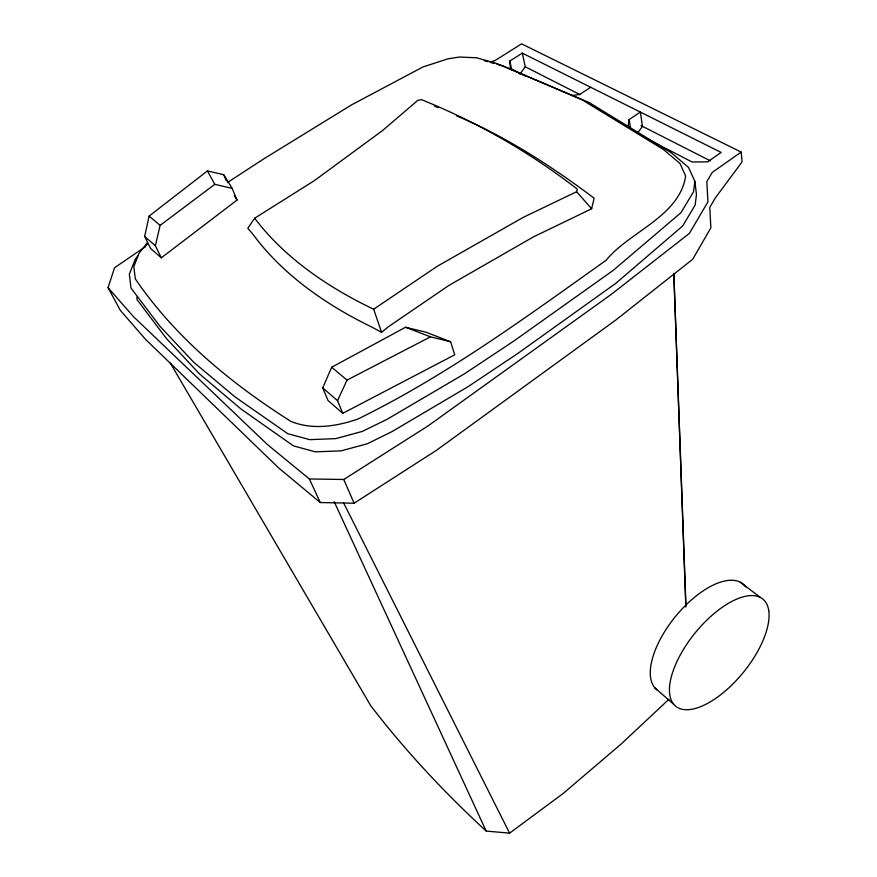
<?xml version="1.0" encoding="UTF-8"?>
<svg xmlns="http://www.w3.org/2000/svg" width="877" height="877" viewBox="0 0 877 877"><rect width="100%" height="100%" fill="white"/><g stroke="black" fill="none" stroke-linecap="round" stroke-linejoin="round"><path stroke-width="1.32" d="M496.886 64.24L503.212 66.027L588.971 102.477L671.157 152.631L688.489 167.354L694.869 181.353L693.532 191.756L680.98 212.672L613.429 270.204L514.108 340.846L464.218 373.975L387.217 419.228L362.376 431.407L335.803 438.61L309.866 439.662L287.82 433.731L235.179 397.018L193.674 362.223L160.085 326.441L131.002 288.084L129.336 274.227L135.321 259L137.875 255.799M628.162 126.2L629.16 119.568L640.353 112.07L642.479 126.354L637.82 132.69M144.639 236.472L149.101 216.104L207.421 170.927L223.723 174.698L232.164 188.391L237.02 200.066L161.324 257.816L150.614 248.476L144.639 236.472L155.372 245.746L161.324 257.816M155.372 245.746L160.118 225.378L214.777 184.334L232.164 188.391M254.67 218.22A609.362 317.003 -8.5 0 0 373.668 309.208L437.272 266.279L523.328 217.321L576.584 191.734L577.219 189.07C529.686 152.214 477.329 122.199 421.563 99.682L417.89 100.274L382.58 130.52L314.174 180.761L254.67 218.22L247.807 228.272L252.828 234.137A603.212 318.746 -8.5 0 0 372.133 327.209L381.561 332.372L388.16 326.902L448.892 285.442L533.249 236.987L591.646 208.77L594.146 198.202C551.249 166.005 506.029 136.659 456.457 115.764M490.122 62.124L495.034 60.535L521.618 43.85L741.175 152.072L742.052 161.916L715.117 198.235L709.767 207.41L710.874 227.812L692.742 259.23L616.005 319.886L436.527 450.263L354.089 503.234L320.258 502.532L278.754 468.022L145.505 339.322L120.324 310.348L108.068 287.689L114.525 267.748L144.826 247.073M322.725 387.875L331.692 367.233L405.547 327.264L426.277 332.306L450.657 341.789L454.724 354.801L342.764 413.319L328.031 400.504L322.725 387.875L337.535 400.657L342.764 413.319M337.535 400.657L347.018 380.103L430.486 336.834L450.657 341.789M519.842 74.227L525.246 66.784L522.308 53.135L509.811 61.017L510.403 68.45L524.939 75.926M147.435 242.699L139.103 253.102L133.797 266.663L135.332 278.93C175.521 337.809 231.199 383.545 290.967 421.442C312.607 430.168 336.286 426.441 357.739 419.118C446.25 375.805 526.036 317.233 606.073 260.305C629.368 231.594 679.554 216.564 685.639 176.003L680.026 163.517L663.67 149.671L582.065 99.792L496.81 63.528L476.562 57.772L459.384 57.027L447.807 58.869L422.944 66.97L351.677 104.801L263.966 158.748L227.417 182.548M144.694 247.281L147.259 244.091M668.987 699.254L621.223 743.97L563.1 793.532L509.592 833.15L486.176 831.067A1462.2 809.252 7.9 0 1 370.741 705.733L170.335 363.122M741.175 152.072L712.299 172.363L706.84 181.55L707.925 201.896L689.421 233.37L611.181 294.431L427.987 425.948L343.773 479.489L309.373 478.952L267.43 444.551L133.304 316.476L108.068 287.689M590.703 87.283L579.719 94.453L571.651 95.571M484.247 60.677L488.04 61.752M490.572 62.464L494.365 63.528M405.547 327.264L430.486 336.834M434.411 106.051L438.083 107.674M522.308 53.135L721.157 152.423L707.684 161.839L692.139 161.993L648.41 139.476M525.246 66.784L580.081 94.65M641.01 125.597L710.502 160.908M740.352 582.229L760.348 597.423M331.692 367.233L347.018 380.103M149.101 216.104L160.118 225.378M654.779 687.787L673.7 704.286M576.584 191.734L591.646 208.77M234.312 195.648L237.02 200.066M207.421 170.927L214.777 184.334M343.499 502.674L509.592 833.15M334.137 501.578L486.176 831.067M309.373 478.952L320.258 502.532M343.773 479.489L354.089 503.234M223.723 174.698L226.31 180.761M373.668 309.208L381.561 332.372M509.811 61.017L511.828 70.05M629.16 119.568L630.574 128.546M136.834 297.259L137.152 299.791L166.224 338.27L199.737 374.15L241.065 409.044L293.433 445.867L315.314 451.852L341.032 450.866L367.353 443.74L391.942 431.637L468.143 386.625L517.518 353.65L615.851 283.293L682.744 225.926L695.154 205.021L696.47 194.606L694.869 181.353M685.935 605.579L673.821 273.394L685.836 607.07M745.702 586.932A68.187 31.736 -50.9 0 0 694.156 597.588A68.187 31.736 -50.9 0 0 657.399 690.21M768.734 610.545A69.031 31.155 -50.9 0 0 714.196 613.472A69.031 31.144 -50.9 0 0 669.776 694.737A69.031 31.144 -50.9 0 0 725.805 690.55A69.031 31.155 -50.9 0 0 768.734 610.545"/></g></svg>
